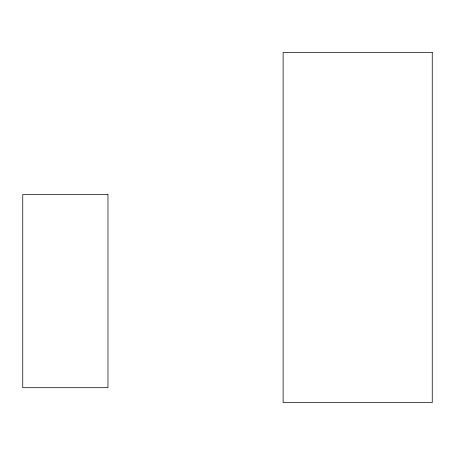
<?xml version="1.0" encoding="UTF-8"?>
<svg xmlns="http://www.w3.org/2000/svg" width="455" height="455" viewBox="0 0 455 455"><rect width="100%" height="100%" fill="white"/><g stroke="black" fill="none" stroke-linecap="round" stroke-linejoin="round"><path stroke-width="0.68" d="M432.25 52.405L283.112 52.405L283.112 402.595L432.25 402.595L432.25 52.405M107.966 194.598L22.75 194.598L22.75 387.694L107.966 387.694L107.966 194.598"/></g></svg>
